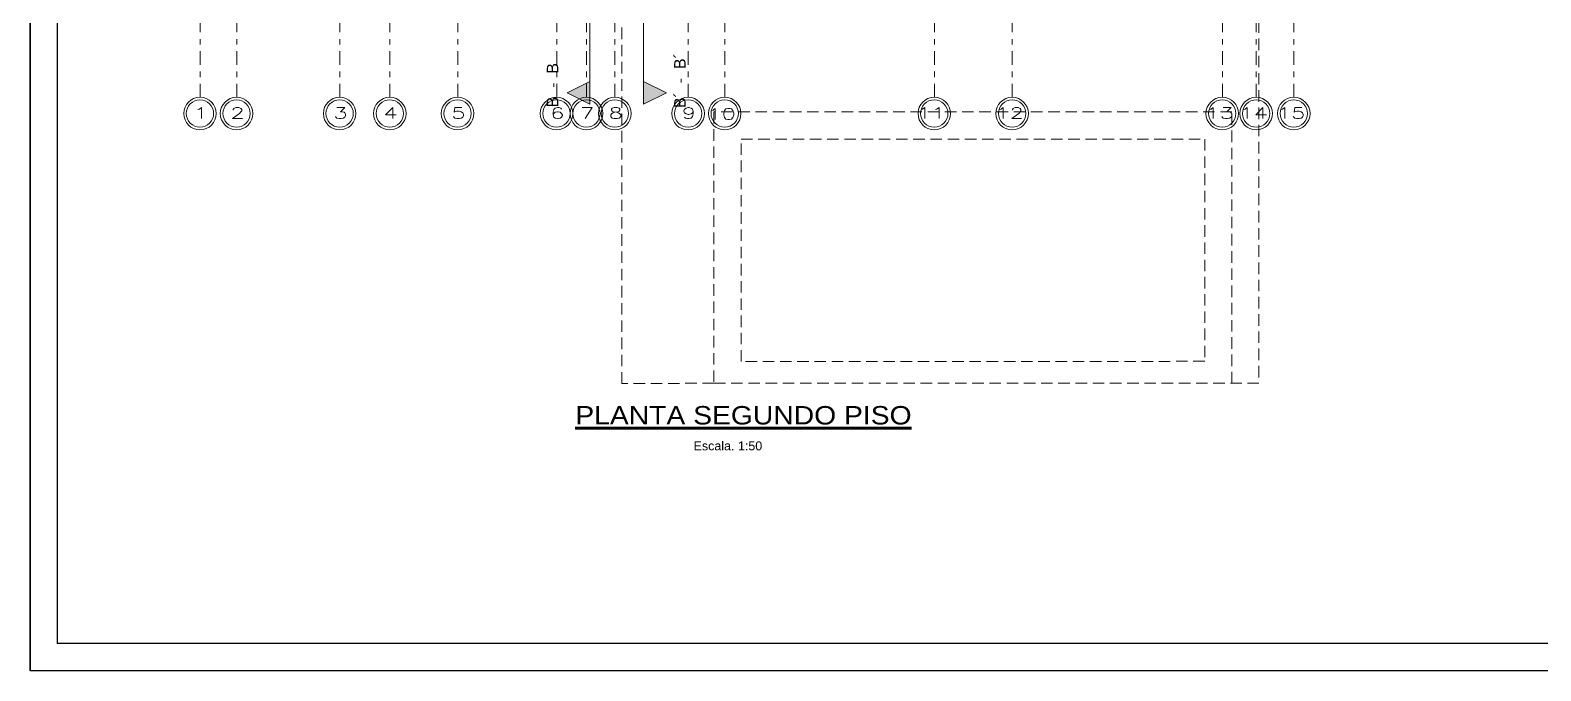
# Model space of a CAD drawing. Header units: metres. Extents: x -50 to 76, y -61 to 14.
# Drawn here: x 16.25 to 44.1, y -20.8 to -8.99 of the extents above; entities that cross this region are included whole.
import ezdxf
from ezdxf.enums import TextEntityAlignment as Align

# ---------------------------------------------------------------- set-up
doc = ezdxf.new("R2010")
doc.units = ezdxf.units.M
doc.header["$MEASUREMENT"] = 0
for name, pattern in [('CENTERX2', [4, 2.5, -0.5, 0.5, -0.5]), ('DASHDOT2', [0.5, 0.25, -0.125, 0, -0.125]), ('Línea Oculta', [0.3175, 0.211667, -0.105833])]:
    doc.linetypes.add(name, pattern=pattern)
for name, color, linetype, lineweight in [('1 CORTES', 113, 'Continuous', 18), ('1 PISOS', 252, 'Continuous', 35), ('_TXT1', 7, 'Continuous', 0), ('achurados', 251, 'Continuous', 0), ('EJES', 251, 'CENTERX2', 0), ('F-PLANO 3', 81, 'Continuous', 20), ('TEXTO1', 7, 'Continuous', 60), ('TITULOS', 9, 'Continuous', 60)]:
    doc.layers.add(name, color=color, linetype=linetype, lineweight=lineweight)
doc.styles.add('DISEÑO', font='arial.ttf', dxfattribs={"width": 1.1})
doc.styles.add('Estilo_Generado_1', font='arial.ttf')
doc.styles.add('ROMANS', font='romans', dxfattribs={"width": 0.7})

# ---------------------------------------------------------------- blocks, each defined once
blk = doc.blocks.new('FORMATO')
for p, q in [((-116.387, -41.272), (-116.387, -6.272)), ((-116.387, -6.272), (-116.387, -41.272)), ((-116.387, -6.272), (-116.387, -41.272)), ((-115.887, -6.772), (-115.887, -40.772)), ((-56.887, -40.772), (-115.887, -40.772)), ((-56.387, -41.272), (-116.387, -41.272))]:
    blk.add_line(p, q)

msp = doc.modelspace()

# ---------------------------------------------------------------- hatches: boundary and pattern name
at = {"layer": '1 CORTES'}
for points in [[(26.568, -9.936), (26.147, -10.146), (26.568, -10.357)], [(27.558, -9.936), (27.558, -10.357), (27.979, -10.146)]]:
    msp.add_hatch(color=256, dxfattribs=at).paths.add_polyline_path(points)

# ---------------------------------------------------------------- linework, layer by layer
for p, q in [((26.568, -9.936), (26.568, 7.946)), ((27.558, 7.946), (27.558, -9.936)), ((26.147, -10.146), (26.568, -9.936)), ((26.568, -9.936), (26.568, -10.357)), ((27.558, -10.357), (27.558, -9.757)), ((27.558, -9.936), (27.558, -10.357)), ((27.979, -10.146), (27.558, -9.936)), ((26.568, -10.357), (26.147, -10.146)), ((27.558, -10.357), (27.979, -10.146))]:
    msp.add_line(p, q, dxfattribs=at)
at = {"layer": '1 PISOS', "linetype": 'Línea Oculta', "lineweight": 13}
msp.add_line((28.855, -15.5), (38.405, -15.5), dxfattribs=at)
for points in [[(27.155, -8.75), (38.405, -8.75), (38.405, -3.75), (38.905, -3.75), (38.905, -15.5), (38.405, -15.5), (38.405, -10.5), (28.855, -10.5), (28.855, -15.5), (27.155, -15.505)], [(29.355, -11), (37.905, -11), (37.905, -15.096), (29.355, -15.1)]]:
    msp.add_lwpolyline(points, close=True, dxfattribs=at)
at = {"layer": 'achurados', "color": 251, "linetype": 'ByBlock'}
for centre in [(19.378, -10.529), (20.053, -10.529), (21.953, -10.529), (22.878, -10.529), (24.128, -10.529), (25.953, -10.529), (26.503, -10.529), (27.028, -10.529), (28.378, -10.529), (29.053, -10.529), (32.918, -10.529), (34.353, -10.529), (38.228, -10.529), (38.853, -10.529), (39.546, -10.529)]:
    msp.add_circle(centre, 0.3, dxfattribs=at)
at = {"layer": 'EJES', "linetype": 'DASHDOT2'}
for p, q in [((19.38, -10.231), (19.38, 7.233)), ((19.38, -10.231), (19.38, 7.233)), ((20.055, -10.231), (20.055, 7.233)), ((20.055, -10.231), (20.055, 7.233)), ((21.955, -10.231), (21.955, 7.233)), ((21.955, -10.231), (21.955, 7.233)), ((22.88, -10.231), (22.88, 7.233)), ((22.88, -10.231), (22.88, 7.233)), ((24.13, -10.231), (24.13, 7.233)), ((24.13, -10.231), (24.13, 7.233)), ((25.955, -10.231), (25.955, 7.233)), ((26.505, -10.231), (26.505, 7.233)), ((27.03, -10.231), (27.03, 7.233)), ((27.03, -10.231), (27.03, 7.233)), ((28.38, -10.231), (28.38, 7.233)), ((28.38, -10.231), (28.38, 7.233)), ((29.055, -10.231), (29.055, 7.233)), ((29.055, -10.231), (29.055, 7.233)), ((32.92, -10.231), (32.92, 7.233)), ((32.92, -10.231), (32.92, 7.233)), ((34.355, -10.231), (34.355, 7.233)), ((34.355, -10.231), (34.355, 7.233)), ((38.23, -10.231), (38.23, 7.233)), ((38.23, -10.231), (38.23, 7.233)), ((38.855, -10.231), (38.855, 7.233)), ((39.548, -10.231), (39.548, 7.233))]:
    msp.add_line(p, q, dxfattribs=at)
at = {"layer": 'F-PLANO 3', "color": 1, "linetype": 'ByBlock'}
for centre in [(19.378, -10.529), (20.053, -10.529), (21.953, -10.529), (22.878, -10.529), (24.128, -10.529), (25.953, -10.529), (26.503, -10.529), (27.028, -10.529), (28.378, -10.529), (29.053, -10.529), (32.918, -10.529), (34.353, -10.529), (38.228, -10.529), (38.853, -10.529), (39.546, -10.529)]:
    msp.add_circle(centre, 0.252, dxfattribs=at)

# ---------------------------------------------------------------- block references
msp.add_blockref('FORMATO', (132.634, 20.472))

# ---------------------------------------------------------------- texts
at = {"layer": '1 CORTES', "style": 'Estilo_Generado_1'}
for s, p in [('B´  -  B´', (28.332, -10.428)), ('B  -  B', (25.984, -10.415))]:
    msp.add_text(s, height=0.2107, rotation=90, dxfattribs=at).set_placement(p)
at = {"layer": '_TXT1', "style": 'ROMANS', "width": 1.5}
for s, height, p in [('1', 0.204, (19.262, -10.622)), ('2', 0.204, (19.937, -10.622)), ('3', 0.204, (21.837, -10.622)), ('4', 0.204, (22.762, -10.622)), ('5', 0.204, (24.012, -10.622)), ('6', 0.204, (25.837, -10.622)), ('7', 0.204, (26.387, -10.622)), ('8', 0.204, (26.912, -10.622)), ('9', 0.204, (28.262, -10.622)), ('10', 0.2042, (28.733, -10.639)), ('11', 0.2042, (32.598, -10.622)), ('12', 0.2042, (34.043, -10.622)), ('13', 0.2042, (37.918, -10.622)), ('14', 0.2042, (38.543, -10.622)), ('15', 0.2042, (39.236, -10.622))]:
    msp.add_text(s, height=height, dxfattribs=at).set_placement(p)
at = {"layer": 'TEXTO1', "style": 'DISEÑO'}
msp.add_text('Escala. 1:50', height=0.16459, dxfattribs=at).set_placement((29.112, -16.786), align=Align.BOTTOM_CENTER)
at = {"layer": 'TITULOS', "style": 'DISEÑO', "width": 1.1}
msp.add_text('%%UPLANTA SEGUNDO PISO', height=0.33936, dxfattribs=at).set_placement((29.399, -16.362), align=Align.BOTTOM_CENTER)

doc.saveas('drawing.dxf')
